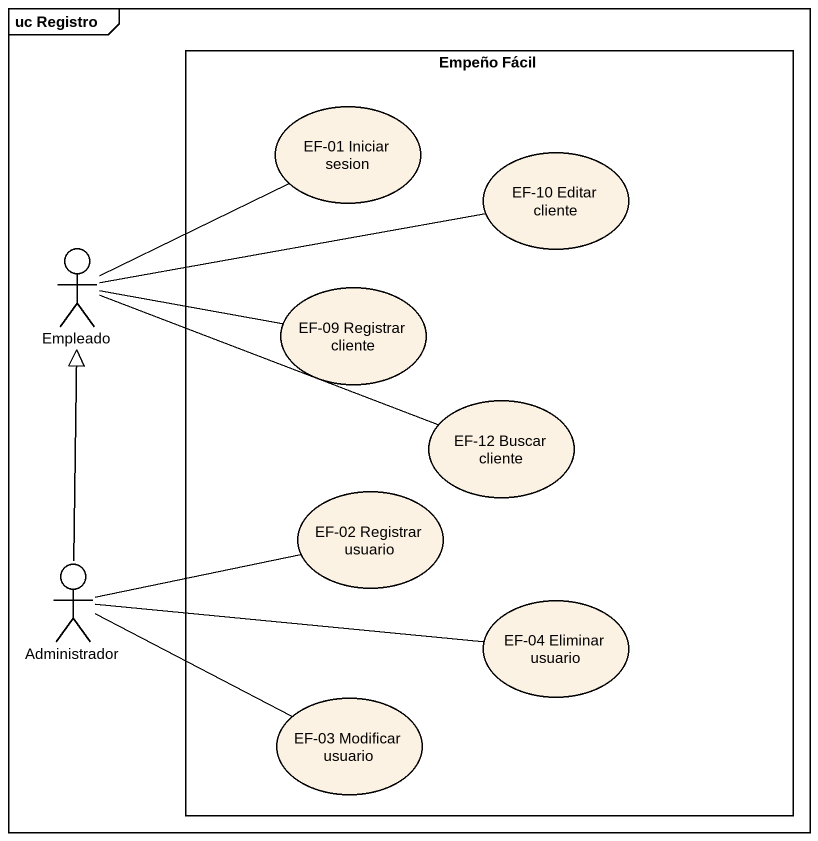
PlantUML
@startuml
mainframe uc Registro
rectangle "Empeño Fácil" as Empeño_Fácil {
  usecase "EF-01 Iniciar sesion" as EF_01_Iniciar_sesion
  usecase "EF-10 Editar cliente" as EF_10_Editar_cliente
  usecase "EF-09 Registrar cliente" as EF_09_Registrar_cliente
  usecase "EF-12 Buscar cliente" as EF_12_Buscar_cliente
  usecase "EF-02 Registrar usuario" as EF_02_Registrar_usuario
  usecase "EF-04 Eliminar usuario" as EF_04_Eliminar_usuario
  usecase "EF-03 Modificar usuario" as EF_03_Modificar_usuario
}
actor Empleado
actor Administrador
Empleado -right- EF_01_Iniciar_sesion
Empleado -right- EF_10_Editar_cliente
Empleado -right- EF_09_Registrar_cliente
Empleado -right- EF_12_Buscar_cliente
Administrador -up-|> Empleado
Administrador -right- EF_02_Registrar_usuario
Administrador -right- EF_04_Eliminar_usuario
Administrador -right- EF_03_Modificar_usuario
@enduml
